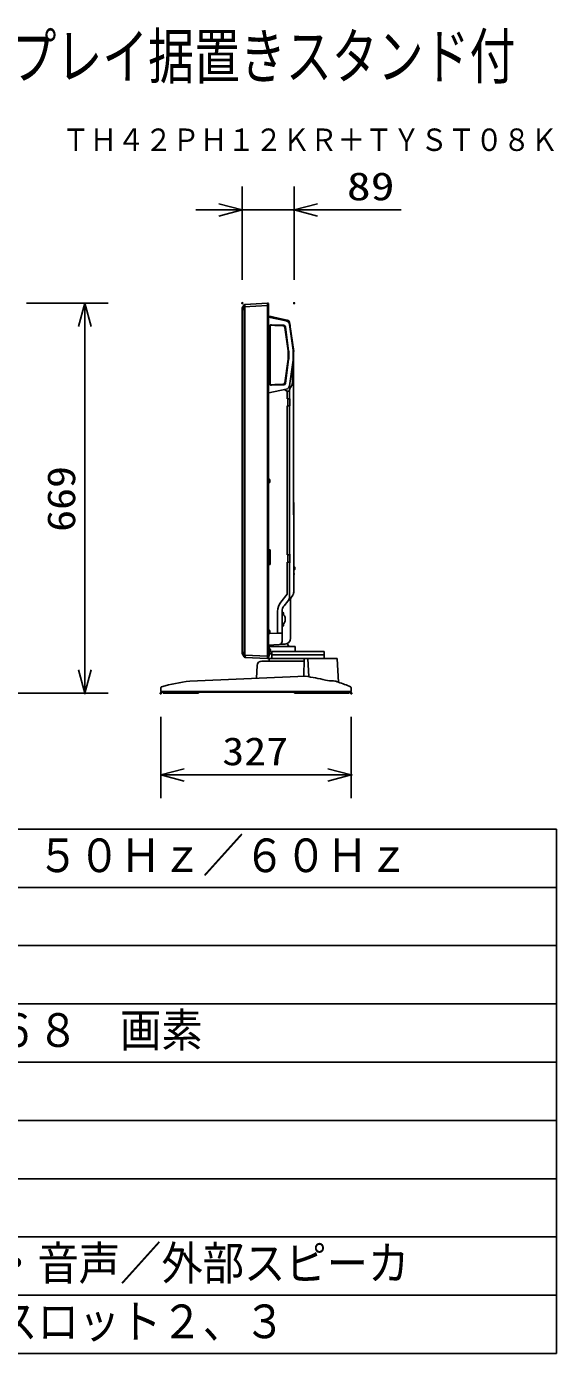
# Model space of a CAD drawing. Units: millimetres, scale not verified. Extents: x -63 to 63, y -57 to 57.
# Drawn here: x 17.1 to 62.5, y -56.5 to 57.4 of the extents above; entities that cross this region are included whole.
import ezdxf
from ezdxf.enums import TextEntityAlignment as Align

# ---------------------------------------------------------------- set-up
doc = ezdxf.new("R2010")
doc.units = ezdxf.units.MM
doc.header["$LTSCALE"] = 0.190236
doc.header["$PDMODE"] = 32
doc.header["$PDSIZE"] = 0.0951
for name, color, linetype in [('0-0_MOJI1', 2, 'Continuous'), ('0-1_TOUROKU', 1, 'Continuous'), ('0-2_GAIKEI', 1, 'Continuous'), ('0-3_WAKU', 3, 'Continuous'), ('0-4_SUNPO', 3, 'Continuous'), ('0-5_Defpoints', 7, 'Continuous')]:
    doc.layers.add(name, color=color, linetype=linetype)
doc.styles.add('ＭＳ ゴシック', font='')
doc.styles.get('ＭＳ ゴシック').set_extended_font_data('MS Gothic')

# ---------------------------------------------------------------- blocks, each defined once
blk = doc.blocks.new('_OPEN30')
at = {"layer": '0-4_SUNPO', "color": 7}
blk.add_line((0, 0), (-1, 0), dxfattribs=at)
blk.add_lwpolyline([(-1, 0.26795), (0, 0), (-1, -0.26795)], dxfattribs=at)

msp = doc.modelspace()

# ---------------------------------------------------------------- linework, layer by layer
at = {"layer": '0-2_GAIKEI', "color": 7}
for p, q in [((35.5563, 33.2552), (35.7106, 33.5013)), ((35.5563, 3.5395), (35.5563, 33.2552)), ((35.7716, 33.5365), (35.7702, 33.5364)), ((35.7716, 33.5365), (37.7038, 33.6377)), ((37.7038, 33.6377), (37.7563, 33.6377)), ((37.7038, 33.6377), (37.7038, 33.6377)), ((37.7563, 33.4377), (37.7038, 33.4377)), ((37.8063, 33.4377), (37.7563, 33.4377)), ((37.8063, 33.5877), (37.8063, 33.4377)), ((37.8063, 33.4377), (37.8063, 3.3427)), ((38.0203, 32.4905), (37.8063, 32.536)), ((39.6484, 31.7157), (39.6107, 31.9843)), ((39.6347, 31.8137), (39.9613, 29.4894)), ((39.9613, 29.4894), (39.8865, 30.022)), ((39.6035, 26.5595), (39.9059, 28.7585)), ((39.9199, 28.9628), (39.9199, 29.4173)), ((39.9589, 29.4719), (39.9589, 15.4812)), ((39.9613, 29.4864), (39.9613, 29.4894)), ((37.8215, 25.9418), (39.3302, 26.2651)), ((39.6327, 26.7511), (39.629, 26.7449)), ((39.63, 26.7522), (39.6327, 26.7511)), ((39.9613, 15.4812), (39.9613, 16.5492)), ((39.9613, 8.9357), (39.9613, 15.4812)), ((39.6863, 4.8779), (39.6863, 8.1472)), ((39.9613, 8.8389), (39.9613, 8.9357)), ((35.7106, 3.2791), (35.564, 3.513)), ((37.8063, 4.3049), (38.7244, 4.353)), ((37.8337, 3.5884), (37.8371, 3.7875)), ((37.8371, 3.7875), (37.8469, 4.3441)), ((37.8441, 4.1876), (40.0804, 4.1876)), ((37.8837, 3.5375), (38.0872, 3.5375)), ((38.0872, 3.7553), (38.0872, 3.4553)), ((38.0872, 3.7553), (42.5876, 3.7553)), ((38.0872, 3.4553), (38.0872, 3.1552)), ((38.7296, 4.3533), (39.0169, 4.3683)), ((39.0169, 4.3683), (39.0955, 4.3724)), ((39.0955, 4.3724), (39.2125, 4.3786)), ((40.0875, 3.7775), (40.0804, 4.1876)), ((42.5876, 3.7553), (42.5876, 3.4553)), ((42.5876, 3.4553), (42.5876, 3.1552)), ((37.7038, 3.1427), (35.7702, 3.244)), ((36.7769, 1.4509), (36.8346, 2.5511)), ((37.2254, 2.9302), (40.8621, 2.9302)), ((37.7563, 3.1427), (37.7038, 3.1427)), ((37.7038, 3.1427), (37.7038, 3.1427)), ((37.8063, 3.3427), (37.8063, 3.1927)), ((37.8638, 3.1079), (37.8545, 2.9302)), ((37.9138, 3.1552), (43.6458, 3.1552)), ((43.6957, 3.1079), (43.8007, 1.1046)), ((31.0539, 1.2051), (40.9781, 1.6314)), ((28.5563, 0.305), (28.5745, 0.6517)), ((28.5563, 0.305), (44.9026, 0.305)), ((44.9026, 0.305), (44.8841, 0.6577))]:
    msp.add_line(p, q, dxfattribs=at)
at = {"layer": '0-2_GAIKEI'}
for p, q in [((35.7106, 33.3021), (35.5563, 33.056)), ((35.7106, 3.4783), (35.7106, 33.5013)), ((37.7038, 33.438), (35.7106, 33.3335)), ((35.7702, 33.5364), (35.7702, 3.4783)), ((37.7038, 33.6377), (37.7038, 3.1427)), ((39.3302, 32.115), (37.8063, 32.4415)), ((37.8963, 26.7461), (37.8963, 31.6354)), ((37.9413, 26.6874), (37.9413, 31.6942)), ((38.0516, 31.7854), (39.1046, 31.7486)), ((39.4796, 29.5533), (39.2028, 31.5657)), ((39.5311, 29.5604), (39.248, 31.619)), ((39.9059, 29.6216), (39.6035, 31.8206)), ((39.4796, 28.8282), (39.2028, 26.8159)), ((39.5311, 28.8211), (39.248, 26.7625)), ((39.4888, 28.9634), (39.4888, 29.4181)), ((39.5408, 28.9634), (39.5408, 29.4181)), ((39.8631, 26.9692), (39.8812, 28.5793)), ((38.0516, 26.5962), (39.1046, 26.633)), ((38.343, 26.6614), (39.0595, 26.6864)), ((39.1339, 26.2231), (39.4151, 26.092)), ((39.6847, 26.4036), (39.7671, 26.5378)), ((39.6107, 26.092), (39.4151, 26.092)), ((39.4151, 26.092), (39.4151, 25.4427)), ((39.4151, 25.4427), (39.644, 25.4427)), ((39.4484, 25.4427), (39.4484, 24.8377)), ((39.6107, 25.4427), (39.6107, 26.1419)), ((39.644, 24.8377), (39.644, 25.4427)), ((39.644, 24.8377), (39.4151, 24.8377)), ((39.4151, 24.8377), (39.4151, 12.0327)), ((39.6107, 12.0327), (39.6107, 24.8377)), ((37.8403, 18.5652), (37.8063, 18.5652)), ((37.8403, 18.2152), (37.8403, 18.5652)), ((37.9026, 18.2616), (37.9026, 18.5188)), ((37.8063, 18.2152), (37.8403, 18.2152)), ((37.9419, 12.4677), (37.8063, 12.4677)), ((37.9419, 11.2127), (37.9419, 12.4677)), ((39.4151, 12.0327), (39.6913, 12.0327)), ((39.644, 11.4277), (39.4151, 11.4277)), ((39.4151, 11.4277), (39.4151, 8.6599)), ((39.4484, 12.0327), (39.4484, 11.4277)), ((39.6134, 8.5239), (39.6107, 11.4277)), ((39.644, 11.4277), (39.644, 12.0327)), ((39.6913, 11.4277), (39.644, 11.4277)), ((37.8063, 11.2127), (37.9419, 11.2127)), ((39.9688, 11.0252), (39.9613, 11.0252)), ((39.9613, 10.7552), (39.9688, 10.7552)), ((40.0112, 11.024), (39.9688, 11.0277)), ((39.9688, 11.0277), (39.9688, 10.7527)), ((39.9688, 10.7527), (40.0112, 10.7564)), ((40.0112, 11.024), (40.0112, 10.7564)), ((40.0548, 10.9882), (40.0548, 10.7922)), ((39.9613, 10.0848), (39.985, 10.0848)), ((39.9838, 10.2402), (39.985, 10.2402)), ((39.985, 10.2402), (39.9863, 10.2402)), ((39.985, 10.2402), (39.985, 10.0848)), ((39.985, 10.0848), (39.9863, 10.0848)), ((39.9863, 10.2402), (39.9863, 10.0848)), ((39.4151, 8.6599), (38.8577, 7.9957)), ((39.1368, 7.6743), (39.4601, 8.0596)), ((39.4601, 8.0596), (39.8546, 8.5302)), ((38.5653, 7.1922), (38.5653, 5.3351)), ((38.9613, 5.3351), (38.9613, 7.1922)), ((38.9613, 7.1352), (39.0433, 7.1237)), ((39.0348, 7.1248), (38.9686, 7.1341)), ((39.0433, 5.9167), (38.9613, 5.9052)), ((38.9686, 5.9062), (39.0348, 5.9155)), ((39.2363, 6.5752), (39.2363, 6.4652)), ((37.8403, 5.6052), (37.8063, 5.6052)), ((37.8063, 5.2552), (37.8403, 5.2552)), ((37.8403, 5.2552), (37.8403, 5.6052)), ((38.5653, 5.3351), (37.9017, 5.3003)), ((37.9026, 5.3016), (37.9026, 5.5587)), ((38.9613, 5.3351), (38.5653, 5.3351)), ((38.9613, 4.6026), (38.9613, 5.3351)), ((35.5563, 3.7244), (35.7106, 3.4783)), ((35.7716, 3.4437), (37.7038, 3.3424)), ((37.8188, 4.172), (37.8063, 4.1765)), ((37.8063, 3.8152), (37.8413, 3.8152)), ((37.8413, 3.9102), (37.8073, 3.9102)), ((37.8188, 4.172), (37.8188, 3.9102)), ((37.8903, 3.9902), (37.8413, 3.9902)), ((37.8413, 3.8152), (37.8413, 3.9902)), ((37.8413, 3.6402), (37.8413, 3.8152)), ((37.8413, 3.6402), (37.8903, 3.6402)), ((37.8688, 3.6402), (37.8688, 3.3602)), ((37.8903, 3.6402), (37.8903, 3.9902)), ((37.9526, 3.6866), (37.9526, 3.9437)), ((38.0872, 3.4553), (42.5876, 3.4553)), ((38.7259, 4.3539), (38.7244, 4.353)), ((38.7244, 4.353), (38.7285, 4.3532)), ((38.7296, 4.3533), (38.7285, 4.3532)), ((37.7038, 3.3427), (37.7563, 3.3427)), ((37.8063, 3.3427), (37.7563, 3.3427)), ((37.7563, 3.1427), (37.7563, 3.3427)), ((37.8688, 3.3602), (37.8388, 3.3302)), ((40.8681, 3.1079), (40.8249, 1.6248)), ((41.1884, 3.1079), (41.2513, 1.5875)), ((28.6046, 0.255), (28.6037, 0.305)), ((28.6046, 0.255), (44.8543, 0.255)), ((28.7564, 0.17), (28.7564, 0.255)), ((31.8041, 0.17), (28.7564, 0.17)), ((31.8041, 0.255), (31.8041, 0.17)), ((40.0373, 0.17), (40.0373, 0.255)), ((44.7078, 0.17), (40.0373, 0.17)), ((43.085, 0.255), (43.085, 0.17)), ((44.7078, 0.255), (44.7078, 0.17)), ((44.8543, 0.255), (44.8552, 0.305))]:
    msp.add_line(p, q, dxfattribs=at)
at = {"layer": '0-2_GAIKEI', "color": 7}
for points in [[(39.4151, 32.194), (38.4903, 32.3906), (38.0203, 32.4905)], [(39.9589, 29.4719), (39.959, 29.4721), (39.959, 29.4722), (39.9591, 29.4724), (39.9591, 29.4726), (39.9592, 29.4728), (39.9592, 29.4729), (39.9593, 29.4731), (39.9593, 29.4733), (39.9594, 29.4735), (39.9595, 29.4736), (39.9595, 29.4738), (39.9596, 29.474), (39.9596, 29.4742), (39.9597, 29.4744), (39.9597, 29.4745), (39.9598, 29.4747), (39.9598, 29.4749), (39.9598, 29.4751), (39.9599, 29.4752), (39.9599, 29.4754), (39.96, 29.4756), (39.96, 29.4758), (39.9601, 29.476), (39.9601, 29.4761), (39.9602, 29.4763), (39.9602, 29.4765), (39.9602, 29.4767), (39.9603, 29.4769), (39.9603, 29.477), (39.9604, 29.4772), (39.9604, 29.4774), (39.9604, 29.4776), (39.9605, 29.4778), (39.9605, 29.478), (39.9605, 29.4781), (39.9606, 29.4783), (39.9606, 29.4785), (39.9606, 29.4787), (39.9607, 29.4789)], [(39.9607, 29.4789), (39.9607, 29.479), (39.9607, 29.4792), (39.9608, 29.4794), (39.9608, 29.4796), (39.9608, 29.4798), (39.9608, 29.48), (39.9609, 29.4801), (39.9609, 29.4803), (39.9609, 29.4805), (39.961, 29.4807), (39.961, 29.4809), (39.961, 29.4811), (39.961, 29.4812), (39.961, 29.4814), (39.9611, 29.4816), (39.9611, 29.4818), (39.9611, 29.482), (39.9611, 29.4822), (39.9611, 29.4823), (39.9612, 29.4825), (39.9612, 29.4827), (39.9612, 29.4829), (39.9612, 29.4831), (39.9612, 29.4833), (39.9612, 29.4834), (39.9612, 29.4836), (39.9613, 29.4838), (39.9613, 29.484), (39.9613, 29.4842), (39.9613, 29.4844), (39.9613, 29.4845), (39.9613, 29.4847), (39.9613, 29.4849), (39.9613, 29.4851), (39.9613, 29.4853), (39.9613, 29.4855), (39.9613, 29.4857), (39.9613, 29.4858), (39.9613, 29.486)], [(39.9613, 29.486), (39.9613, 29.4862), (39.9613, 29.4864)], [(39.9613, 8.8371), (39.9613, 8.8371), (39.9613, 8.8372), (39.9613, 8.8372), (39.9613, 8.8372), (39.9613, 8.8373), (39.9613, 8.8373), (39.9613, 8.8374), (39.9613, 8.8374), (39.9613, 8.8375), (39.9613, 8.8375), (39.9613, 8.8375)], [(39.9613, 8.8355), (39.9613, 8.8355), (39.9613, 8.8356), (39.9613, 8.8356), (39.9613, 8.8356), (39.9613, 8.8357), (39.9613, 8.8357), (39.9613, 8.8358), (39.9613, 8.8358), (39.9613, 8.8358), (39.9613, 8.8359), (39.9613, 8.8359), (39.9613, 8.836), (39.9613, 8.836), (39.9613, 8.8361), (39.9613, 8.8361), (39.9613, 8.8361), (39.9613, 8.8362), (39.9613, 8.8362), (39.9613, 8.8363), (39.9613, 8.8363), (39.9613, 8.8363), (39.9613, 8.8364), (39.9613, 8.8364), (39.9613, 8.8365), (39.9613, 8.8365), (39.9613, 8.8365), (39.9613, 8.8366), (39.9613, 8.8366), (39.9613, 8.8367), (39.9613, 8.8367), (39.9613, 8.8368), (39.9613, 8.8368), (39.9613, 8.8368), (39.9613, 8.8369), (39.9613, 8.8369), (39.9613, 8.837), (39.9613, 8.837), (39.9613, 8.837), (39.9613, 8.8371)]]:
    msp.add_lwpolyline(points, dxfattribs=at)
at = {"layer": '0-2_GAIKEI'}
for points in [[(37.9931, 31.7441), (38.3508, 31.7317), (39.0595, 31.6952)], [(37.9931, 26.6374), (38.3508, 26.6499), (38.3505, 26.6587)], [(39.0863, 7.0741), (39.0863, 7.0246), (39.0863, 6.9487)], [(39.0863, 6.0917), (39.0863, 6.0157), (39.0863, 5.9662)], [(38.7261, 4.3541), (38.7262, 4.3541), (38.7263, 4.3541), (38.7263, 4.354), (38.7264, 4.354), (38.7265, 4.354), (38.7265, 4.354), (38.7266, 4.3539), (38.7267, 4.3539), (38.7267, 4.3539), (38.7268, 4.3538), (38.7269, 4.3538), (38.727, 4.3538), (38.727, 4.3538), (38.7271, 4.3537), (38.7272, 4.3537), (38.7273, 4.3537), (38.7273, 4.3537), (38.7274, 4.3537), (38.7275, 4.3536), (38.7275, 4.3536), (38.7276, 4.3536), (38.7277, 4.3536), (38.7278, 4.3536), (38.7278, 4.3535), (38.7279, 4.3535), (38.728, 4.3535), (38.7281, 4.3535), (38.7281, 4.3535), (38.7282, 4.3535), (38.7283, 4.3534), (38.7284, 4.3534), (38.7284, 4.3534), (38.7285, 4.3534), (38.7286, 4.3534), (38.7287, 4.3534), (38.7287, 4.3534), (38.7288, 4.3534), (38.7289, 4.3534), (38.729, 4.3534)], [(38.729, 4.3534), (38.729, 4.3534), (38.7291, 4.3533), (38.7292, 4.3533), (38.7293, 4.3533), (38.7293, 4.3533), (38.7294, 4.3533), (38.7295, 4.3533), (38.7296, 4.3533), (38.7297, 4.3533), (38.7297, 4.3533), (38.7298, 4.3533)], [(37.8388, 3.3302), (37.8088, 3.3002), (37.8063, 3.3002)]]:
    msp.add_lwpolyline(points, dxfattribs=at)
at = {"layer": '0-2_GAIKEI', "color": 7}
for centre, radius, start, end in [((35.7742, 33.4615), 0.075, 93, 147.91402), ((37.7563, 33.5877), 0.05, 0, 90), ((39.3631, 31.9495), 0.25, 8, 78), ((38.4201, 29.4173), 1.4998, 0.00167, 7.82879), ((38.4201, 28.9628), 1.4998, 352.17121, 359.99833), ((39.257, 26.6072), 0.3498, 282.08878, 352.17553), ((40.1823, 8.1486), 0.496, 141.07866, 180.16279), ((40.1863, 8.1472), 0.5, 179.33548, 180), ((39.4613, 8.8389), 0.5, 321.87125, 359.6918), ((39.4613, 8.8389), 0.5, 355.22575, 359.67054), ((39.4613, 8.8389), 0.5, 359.67054, 0), ((39.1863, 4.8779), 0.5, 273, 0), ((35.6063, 3.5395), 0.05, 180, 212.08598), ((37.8837, 3.5875), 0.05, 179, 270), ((39.6758, 4.4376), 0.25, 190.13273, 270), ((35.7742, 3.3189), 0.075, 212.08598, 267), ((37.2303, 2.5342), 0.3961, 90.69906, 177.54963), ((37.7563, 3.1927), 0.05, 270, 0), ((37.9139, 3.1051), 0.0502, 90.19494, 176.80199), ((43.6458, 3.1052), 0.05, 2.99996, 89.99996), ((32.7758, -13.7067), 15.0109, 96.58699, 106.0382), ((36.2847, -26.5282), 28.548, 77.04152, 80.53729), ((43.3119, 4.3186), 3.0898, 258.32001, 271.10726), ((43.26, 0.0457), 1.1889, 62.94724, 84.61276), ((28.6494, 0.6478), 0.075, 106.0451, 176.99859), ((39.1481, -13.1429), 14.9879, 67.69038, 71.91495), ((44.8092, 0.6537), 0.075, 2.99829, 67.6885)]:
    msp.add_arc(centre, radius, start, end, dxfattribs=at)
at = {"layer": '0-2_GAIKEI'}
for centre, radius, start, end in [((39.257, 31.773), 0.3498, 7.8245, 77.9112), ((38.0463, 31.6354), 0.15, 88, 180), ((37.9913, 31.6942), 0.05, 88, 180), ((39.0542, 31.5452), 0.15, 7.83046, 88), ((39.0994, 31.5986), 0.15, 7.83046, 88), ((38.4963, 29.4181), 0.9925, 0, 7.83046), ((38.4963, 28.9634), 0.9925, 352.16954, 0), ((38.4963, 29.4181), 1.0445, 0, 7.83046), ((38.4963, 28.9634), 1.0445, 352.16954, 0), ((38.0463, 26.7461), 0.15, 180, 272), ((37.9913, 26.6874), 0.05, 180, 272), ((39.0542, 26.8363), 0.15, 272, 352.16954), ((39.0994, 26.7829), 0.15, 272, 352.16954), ((40.1107, 26.1419), 0.5, 148.43491, 180), ((39.0713, 26.919), 0.7934, 325.59099, 3.62562), ((37.8403, 18.5002), 0.065, 16.60155, 90), ((37.8403, 18.2802), 0.065, 270, 343.39845), ((37.4713, 18.3902), 0.45, 0, 16.60155), ((37.4713, 18.3902), 0.45, 343.39845, 0), ((39.8369, 10.6006), 0.13, 15.88085, 16.89551), ((39.0963, 10.3899), 0.9, 0, 15.88085), ((39.0963, 10.3899), 0.9, 344.11915, 0), ((39.9363, 10.2402), 0.05, 0, 11.2075), ((40.0068, 10.9742), 0.05, 16.25703, 85), ((40.0068, 10.8062), 0.05, 275, 343.74297), ((39.7188, 10.8902), 0.35, 0, 16.25703), ((39.7188, 10.8902), 0.35, 343.74297, 0), ((39.8369, 10.1792), 0.13, 343.10449, 344.11915), ((39.6863, 10.0848), 0.3, 336.44354, 0), ((39.6863, 10.0848), 0.2986, 337.05787, 0), ((39.9363, 10.2402), 0.0486, 0, 6.22291), ((40.2772, 7.0241), 1.7202, 145.60905, 174.39095), ((38.9375, 8.4896), 0.6768, 320.55717, 2.90935), ((39.7113, 7.1922), 0.75, 140, 180), ((39.0363, 7.0741), 0.05, 0, 82), ((39.1863, 6.9487), 0.1, 180, 223.76174), ((38.7963, 6.5752), 0.44, 0, 43.76174), ((39.0363, 5.9662), 0.05, 278, 0), ((39.1863, 6.0917), 0.1, 136.23826, 180), ((38.7963, 6.4652), 0.44, 316.23826, 0), ((37.8403, 5.5402), 0.065, 16.60155, 90), ((37.8403, 5.3202), 0.065, 270, 343.39845), ((37.4713, 5.4302), 0.45, 0, 16.60155), ((37.4713, 5.4302), 0.45, 343.39845, 0), ((38.7113, 4.6026), 0.25, 274.23679, 0), ((37.7668, 3.6741), 0.05, 16.25703, 37.82319), ((37.7668, 3.5062), 0.05, 322.17681, 343.74297), ((37.4788, 3.5902), 0.35, 0, 16.25703), ((37.4788, 3.5902), 0.35, 343.74297, 0), ((37.4924, 3.9652), 0.3864, 3.70971, 32.35843), ((37.8903, 3.9252), 0.065, 16.60155, 90), ((37.8903, 3.7052), 0.065, 270, 343.39845), ((37.5213, 3.8152), 0.45, 0, 16.60155), ((37.5213, 3.8152), 0.45, 343.39845, 0), ((40.9094, 3.1145), 0.0418, 103.06356, 189.12822), ((41.1431, 3.1103), 0.0454, 356.95188, 82.58954)]:
    msp.add_arc(centre, radius, start, end, dxfattribs=at)
at = {"layer": '0-2_GAIKEI', "color": 7}
msp.add_ellipse((39.7113, 8.8389), major_axis=(-0.25, 0), ratio=0.907341, start_param=3.13528758, end_param=3.14159265, dxfattribs=at)
at = {"layer": '0-2_GAIKEI'}
for centre, major_axis, ratio, start_param, end_param in [((36.1403, 3.2997), (-0.3003, 0.4353), 0.708426, 0.73887987, 1.22177701), ((36.1364, 3.2997), (-0.2691, 0.3979), 0.624016, 0.74489823, 1.30771471), ((33.8876, 3.3427), (3.8162, 0), 0.052408, 6.28181578, 6.28318531)]:
    msp.add_ellipse(centre, major_axis=major_axis, ratio=ratio, start_param=start_param, end_param=end_param, dxfattribs=at)
at = {"layer": '0-3_WAKU'}
for p, q in [((35.5563, 35.6437), (35.5563, 43.6437)), ((40.0063, 35.6437), (40.0063, 43.6437)), ((33.5563, 41.6437), (31.5563, 41.6437)), ((35.5563, 41.6437), (40.0063, 41.6437)), ((42.0063, 41.6437), (49.173, 41.6437)), ((28.5563, -1.8462), (28.5563, -8.8462)), ((44.9026, -1.8462), (44.9026, -8.8462)), ((30.5563, -6.8462), (42.9026, -6.8462))]:
    msp.add_line(p, q, dxfattribs=at)
at = {"layer": '0-3_WAKU', "color": 4}
for p, q in [((-62.5001, -11.5), (62.5001, -11.5)), ((62.5001, -11.5), (62.5001, -56.5001)), ((62.5001, -56.5001), (-62.5001, -56.5001))]:
    msp.add_line(p, q, dxfattribs=at)
at = {"layer": '0-3_WAKU', "color": 1}
for p, q in [((-62.5001, -16.5), (62.5001, -16.5)), ((-62.5001, -21.5), (62.5001, -21.5)), ((-62.5001, -26.5), (62.5001, -26.5)), ((-62.5001, -31.5001), (62.5001, -31.5001)), ((-62.5001, -36.5001), (62.5001, -36.5001)), ((-62.5001, -41.5001), (62.5001, -41.5001)), ((-62.5001, -46.5001), (62.5001, -46.5001)), ((-62.5001, -51.5001), (62.5001, -51.5001))]:
    msp.add_line(p, q, dxfattribs=at)
at = {"layer": '0-4_SUNPO'}
for p, q in [((17.0538, 33.6402), (24.0539, 33.6402)), ((22.0539, 31.6402), (22.0539, 2.1731)), ((-1.4949, 0.1731), (24.0539, 0.1731))]:
    msp.add_line(p, q, dxfattribs=at)
at = {"layer": '0-4_SUNPO', "color": 7}
for p in [(40.0063, 41.6437), (35.5563, 33.6437), (40.0063, 33.6437), (28.5563, 0.1538), (44.9026, 0.1538), (44.9026, -6.8462)]:
    msp.add_point(p, dxfattribs=at)
at = {"layer": '0-5_Defpoints'}
msp.add_point((22.0539, 0.1731), dxfattribs=at)

# ---------------------------------------------------------------- block references
at = {"layer": '0-3_WAKU', "xscale": 2, "yscale": 2}
for p in [(35.5563, 41.6437), (44.9026, -6.8462)]:
    msp.add_blockref('_OPEN30', p, dxfattribs=at)
at = {"layer": '0-3_WAKU', "xscale": 2, "yscale": 2, "rotation": 180}
for p in [(40.0063, 41.6437), (28.5563, -6.8462)]:
    msp.add_blockref('_OPEN30', p, dxfattribs=at)
at = {"layer": '0-4_SUNPO', "xscale": 2, "yscale": 2}
for p, rotation in [((22.0539, 33.6402), 90), ((22.0539, 0.1731), 270)]:
    msp.add_blockref('_OPEN30', p, dxfattribs=dict(at, rotation=rotation))

# ---------------------------------------------------------------- texts
at = {"layer": '0-0_MOJI1', "style": 'ＭＳ ゴシック'}
for s, height, width, p in [('ハイビジョンプラズマディスプレイ据置きスタンド付', 3.848, 0.75, (-35.5001, 51.7599)), ('ＡＣ１００Ｖ±１０％\u3000５０Ｈｚ／６０Ｈｚ', 2.887, 0.9, (-21, -16.0551)), ('水平１０２４×垂直７６８\u3000画素', 2.887, 0.9, (-21, -31.0552)), ('ビデオ・音声／Ｓ映像・音声／外部スピーカ', 2.887, 0.9, (-21, -51.0552)), ('シリアル／ＰＣ／拡張スロット２、３', 2.887, 0.9, (-21, -56.0552))]:
    msp.add_text(s, height=height, dxfattribs=dict(at, width=width)).set_placement(p, align=Align.BOTTOM_LEFT)
at = {"layer": '0-1_TOUROKU', "style": 'ＭＳ ゴシック', "width": 0.9}
msp.add_text('ＴＨ４２ＰＨ１２ＫＲ＋ＴＹＳＴ０８Ｋ', height=1.925, dxfattribs=at).set_placement((20.1, 46.13), align=Align.BOTTOM_LEFT)
at = {"layer": '0-3_WAKU', "style": 'ＭＳ ゴシック'}
for s, width, p in [('89', 1.25, (44.5227, 41.7533)), ('327', 1.15, (33.8423, -6.7366))]:
    msp.add_text(s, height=2.406, dxfattribs=dict(at, width=width)).set_placement(p, align=Align.BOTTOM_LEFT)
at = {"layer": '0-4_SUNPO', "style": 'ＭＳ ゴシック', "width": 1.15}
msp.add_text('669', height=2.406, rotation=90, dxfattribs=at).set_placement((21.9443, 14.0195), align=Align.BOTTOM_LEFT)

doc.saveas('drawing.dxf')
